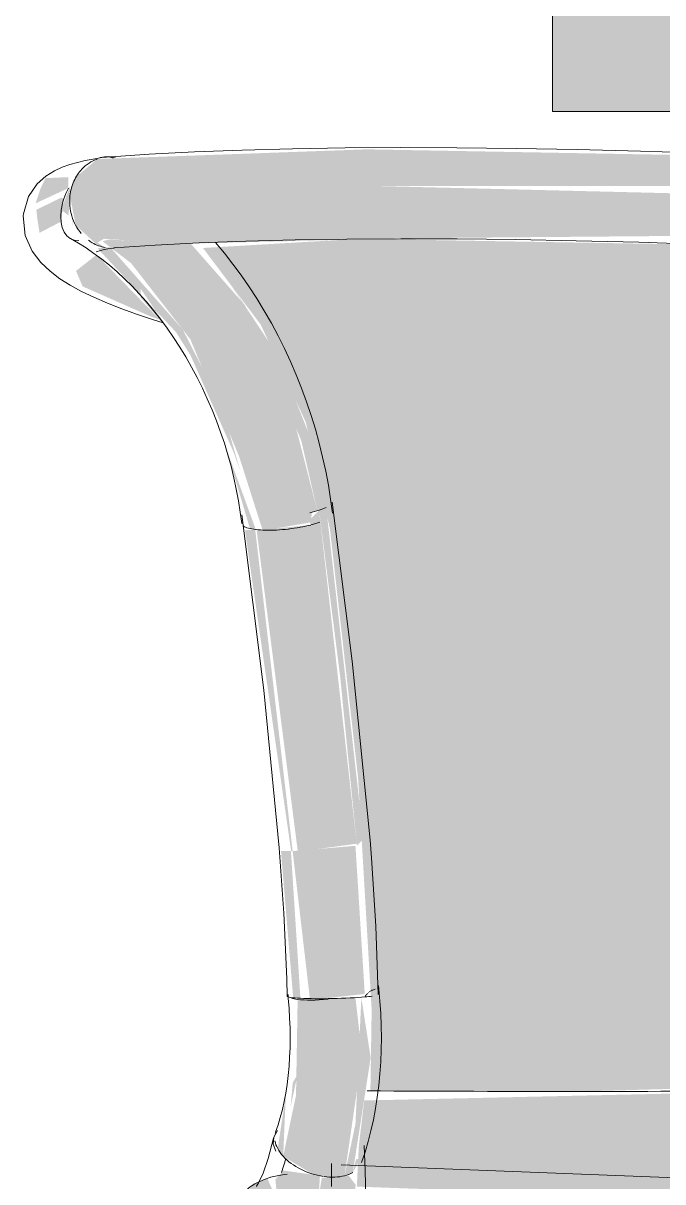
# Model space of a CAD drawing. Header units: inches. Extents: x -55396 to -733, y -290 to 853.
# Drawn here: x -26140.87 to -26133.85, y 17.01 to 29.72 of the extents above; entities that cross this region are included whole.
import ezdxf

# ---------------------------------------------------------------- set-up
doc = ezdxf.new("R2010")
doc.units = ezdxf.units.IN
doc.header["$MEASUREMENT"] = 0
doc.layers.add('I-FURN', color=30, linetype='Continuous', lineweight=9)

# ---------------------------------------------------------------- blocks, each defined once
blk = doc.blocks.new('Falcon 7700 Series Pedestal Base - 36_ Square Top x 30_ - Wheelchair Height-460525-Section 13')
at = {"layer": 'I-FURN'}
blk.add_hatch(color=256, dxfattribs=at).paths.add_polyline_path([(-26208.464, 28.75), (-26197.888, 28.75), (-26197.888, 30), (-26223.344, 30), (-26223.344, 28.75), (-26217.104, 28.75)], flags=0)
for p in [(-26223.344, 30), (-26197.888, 28.75)]:
    blk.add_line(p, (-26223.344, 28.75), dxfattribs=at)
blk = doc.blocks.new('HermanMiller_Collection_Air-Chair_SideChair_Arms - Arms-V2-Section 13')
at = {"layer": 'I-FURN'}
for points in [[(-26140.356, 27.825), (-26136.969, 27.931), (-26132.611, 27.933), (-26132.452, 28.228), (-26132.4, 28.249), (-26137.102, 28.334), (-26140.057, 28.228), (-26140.288, 28.032), (-26140.332, 27.933)], [(-26140.733, 27.741), (-26140.374, 27.909), (-26140.374, 28.029), (-26140.624, 28.018), (-26140.679, 27.904)], [(-26139.371, 26.466), (-26140.064, 27.178), (-26140.29, 27), (-26140.217, 26.83), (-26139.464, 26.498)], [(-26137.643, 24.369), (-26137.553, 24.405), (-26137.715, 25.162), (-26138.075, 26.071), (-26138.732, 27.067), (-26138.404, 26.56), (-26137.818, 25.137), (-26137.644, 24.375)], [(-26137.809, 20.635), (-26137.21, 20.716), (-26137.623, 24.375), (-26137.725, 24.268), (-26137.715, 24.212), (-26138.308, 24.155), (-26137.857, 20.636)], [(-26137.208, 20.696), (-26137.135, 20.766), (-26137.545, 24.405), (-26137.623, 24.375), (-26137.391, 22.542)], [(-26137.913, 20.637), (-26138.324, 24.163), (-26138.436, 24.155), (-26137.93, 20.638)], [(-26137.828, 19.02), (-26137.932, 20.638), (-26138.041, 20.637), (-26137.907, 19.025), (-26137.857, 19.022)], [(-26137.604, 19.015), (-26137.122, 19.068), (-26137.224, 20.693), (-26137.913, 20.635), (-26137.724, 19.016)], [(-26137.121, 19.034), (-26137.039, 19.122), (-26137.121, 19.051)], [(-26137.454, 17.058), (-26137.344, 17.073), (-26137.151, 18.393), (-26137.224, 19.026), (-26137.858, 19.009), (-26137.876, 17.955), (-26138.017, 17.287), (-26137.702, 17.095), (-26137.576, 17.065)], [(-26135.056, 16.876), (-26131.674, 16.946), (-26131.817, 17.058), (-26132.49, 18.003), (-26137.128, 17.899), (-26137.187, 17.4), (-26137.209, 16.954), (-26136.823, 16.94)]]:
    blk.add_hatch(color=256, dxfattribs=at).paths.add_polyline_path(points, flags=0)
h = blk.add_hatch(color=256, dxfattribs=at)
h.paths.add_polyline_path([(-26138.212, 24.155), (-26137.715, 24.242), (-26137.701, 24.353), (-26137.644, 24.375), (-26137.963, 25.618), (-26138.437, 26.625), (-26139.035, 27.304), (-26139.935, 27.344), (-26139.999, 27.325), (-26139.684, 27.084), (-26139.034, 26.248), (-26138.5, 24.964), (-26138.243, 24.157)], flags=0)
h.paths.add_polyline_path([(-26140.371, 27.609), (-26140.354, 27.933), (-26140.452, 27.671), (-26140.376, 27.612)], flags=0)
h = blk.add_hatch(color=256, dxfattribs=at)
h.paths.add_polyline_path([(-26139.973, 27.258), (-26140.053, 27.31), (-26139.984, 27.353), (-26139.175, 27.297), (-26136.675, 27.359), (-26132.654, 27.393), (-26132.607, 27.477), (-26132.636, 27.825), (-26136.969, 27.931), (-26140.356, 27.825), (-26140.293, 27.501), (-26140.053, 27.282), (-26139.975, 27.259)], flags=0)
h.paths.add_polyline_path([(-26140.357, 27.713), (-26140.356, 27.713), (-26140.336, 27.713)], flags=0)
h = blk.add_hatch(color=256, dxfattribs=at)
h.paths.add_polyline_path([(-26140.26, 27.408), (-26140.277, 27.466), (-26140.264, 27.411)], flags=0)
h.paths.add_polyline_path([(-26140.69, 27.418), (-26140.453, 27.542), (-26140.424, 27.79), (-26140.452, 27.804), (-26140.725, 27.671), (-26140.715, 27.579)], flags=0)
h.paths.add_polyline_path([(-26140.362, 27.486), (-26140.452, 27.557), (-26140.374, 27.496)], flags=0)
h.paths.add_polyline_path([(-26140.323, 27.495), (-26140.325, 27.579), (-26140.326, 27.501)], flags=0)
h = blk.add_hatch(color=256, dxfattribs=at)
h.paths.add_polyline_path([(-26134.736, 17.999), (-26132.441, 18.063), (-26132.741, 19.01), (-26132.74, 19.041), (-26133.135, 22.135), (-26133.615, 25.541), (-26133.439, 26.72), (-26133.287, 27.286), (-26137.185, 27.352), (-26138.897, 27.252), (-26138.263, 26.411), (-26137.768, 25.338), (-26137.504, 24.169), (-26137.196, 21.448), (-26137.046, 18.896), (-26137.06, 18.004), (-26135.025, 17.999)], flags=0)
h.paths.add_polyline_path([(-26133.601, 25.719), (-26133.55, 26.168), (-26133.6, 25.726)], flags=0)
h = blk.add_hatch(color=256, dxfattribs=at)
h.paths.add_polyline_path([(-26138.317, 24.162), (-26138.64, 25.048), (-26138.382, 24.174), (-26138.353, 24.169)], flags=0)
h.paths.add_polyline_path([(-26138.485, 24.798), (-26138.695, 25.525), (-26139.117, 26.355), (-26139.913, 27.259), (-26139.984, 27.257), (-26140.053, 27.247), (-26139.191, 26.326), (-26139.034, 26.075), (-26138.553, 24.993), (-26138.5, 24.84)], flags=0)
h.paths.add_polyline_path([(-26139.248, 26.322), (-26139.58, 26.803), (-26139.58, 26.707), (-26139.263, 26.339)], flags=0)
h = blk.add_hatch(color=256, dxfattribs=at)
h.paths.add_polyline_path([(-26137.344, 17.073), (-26137.253, 17.109), (-26137.057, 18.368), (-26137.159, 19.026), (-26137.224, 17.642), (-26137.29, 17.328)], flags=0)
h.paths.add_polyline_path([(-26137.253, 17.109), (-26137.17, 17.257), (-26137.217, 17.255)], flags=0)
h = blk.add_hatch(color=256, dxfattribs=at)
h.paths.add_polyline_path([(-26137.937, 17.822), (-26137.858, 18.188), (-26137.912, 18.094), (-26137.936, 17.826)], flags=0)
h.paths.add_polyline_path([(-26138.017, 17.287), (-26137.988, 17.955), (-26138.077, 17.371)], flags=0)
h = blk.add_hatch(color=256, dxfattribs=at)
h.paths.add_polyline_path([(-26138.065, 15.812), (-26138.475, 15.862), (-26138.559, 15.97), (-26138.382, 16.034), (-26138.112, 16.521), (-26138.194, 16.584), (-26138.08, 16.796), (-26138.19, 17.042), (-26138.342, 16.975), (-26138.608, 16.695), (-26138.699, 16.318), (-26138.467, 15.793), (-26138.194, 15.744), (-26138.112, 15.787)], flags=0)
h.paths.add_polyline_path([(-26137.934, 15.585), (-26137.716, 15.635), (-26137.297, 15.974), (-26137.309, 16.462), (-26137.521, 16.148), (-26137.716, 15.927), (-26137.752, 15.984), (-26137.762, 16.291), (-26137.952, 16.092), (-26137.899, 15.956), (-26138.08, 15.738), (-26138.065, 15.641), (-26137.84, 15.748), (-26137.961, 15.595)], flags=0)
h.paths.add_polyline_path([(-26137.878, 15.975), (-26137.743, 16.174), (-26137.77, 16.09), (-26137.812, 16.045)], flags=0)
h.paths.add_polyline_path([(-26137.378, 16.391), (-26137.315, 16.723), (-26137.47, 16.77), (-26137.478, 16.544), (-26137.461, 16.455), (-26137.407, 16.414)], flags=0)
h.paths.add_polyline_path([(-26138.308, 16.533), (-26138.221, 16.816), (-26138.197, 16.579), (-26138.287, 16.542)], flags=0)
h = blk.add_hatch(color=256, dxfattribs=at)
h.paths.add_polyline_path([(-26137.909, 15.6), (-26137.84, 15.748), (-26137.981, 15.606)], flags=0)
h.paths.add_polyline_path([(-26138.103, 15.622), (-26138.065, 15.812), (-26138.284, 15.697), (-26138.117, 15.628)], flags=0)
h.paths.add_polyline_path([(-26138.197, 16.579), (-26138.227, 16.879), (-26138.308, 16.533)], flags=0)
h.paths.add_polyline_path([(-26138.065, 15.812), (-26137.743, 16.174), (-26137.812, 16.238), (-26137.65, 16.508), (-26137.613, 17.074), (-26138.017, 17.131), (-26138.102, 17.033), (-26138.079, 16.777), (-26138.197, 16.579), (-26138.05, 16.48), (-26138.189, 16.38), (-26138.382, 16.034), (-26138.559, 15.97), (-26138.44, 15.816), (-26138.291, 15.831)], flags=0)
h.paths.add_polyline_path([(-26137.878, 15.975), (-26137.961, 16.108), (-26137.812, 16.238)], flags=0)
h = blk.add_hatch(color=256, dxfattribs=at)
h.paths.add_polyline_path([(-26137.77, 15.9), (-26137.581, 16.024), (-26137.378, 16.391), (-26137.229, 16.544), (-26137.247, 16.797), (-26137.221, 16.973), (-26137.297, 17.073), (-26137.368, 17.069), (-26137.594, 17.051), (-26137.754, 15.975)], flags=0)
h.paths.add_polyline_path([(-26137.378, 16.391), (-26137.532, 16.508), (-26137.406, 16.593), (-26137.478, 16.791), (-26137.375, 16.864), (-26137.296, 16.705)], flags=0)
for p, q in [((-26140.867, 27.627), (-26140.869, 27.605)), ((-26138.125, 17.42), (-26138.098, 17.342)), ((-26137.987, 17.26), (-26138.036, 17.109)), ((-26137.487, 17.208), (-26137.487, 16.957))]:
    blk.add_line(p, q, dxfattribs=at)
at = {"layer": 'I-FURN', "flags": 128}
for points in [[(-26139.955, 28.25), (-26139.486, 28.28), (-26138.989, 28.306), (-26138.465, 28.326), (-26137.914, 28.34), (-26137.337, 28.35), (-26136.735, 28.353), (-26136.11, 28.352), (-26135.461, 28.345), (-26134.79, 28.332), (-26134.097, 28.314), (-26133.385, 28.291), (-26132.654, 28.263), (-26132.378, 28.251)], [(-26140.867, 27.627), (-26140.811, 27.817), (-26140.717, 27.954), (-26140.619, 28.041), (-26140.527, 28.098), (-26140.442, 28.137), (-26140.359, 28.167), (-26140.275, 28.191), (-26140.19, 28.211), (-26140.1, 28.228), (-26140.006, 28.243), (-26139.979, 28.247)], [(-26140.869, 27.605), (-26140.847, 27.389), (-26140.772, 27.218), (-26140.677, 27.092), (-26140.575, 26.996), (-26140.467, 26.915), (-26140.352, 26.843), (-26140.228, 26.776), (-26140.093, 26.712), (-26139.946, 26.648), (-26139.787, 26.586), (-26139.615, 26.523), (-26139.43, 26.461), (-26139.345, 26.434)], [(-26140.35, 27.355), (-26140.264, 27.306), (-26140.179, 27.252), (-26140.093, 27.193), (-26140.008, 27.13), (-26139.923, 27.062), (-26139.839, 26.99), (-26139.757, 26.913), (-26139.675, 26.833), (-26139.595, 26.748), (-26139.516, 26.66), (-26139.439, 26.567), (-26139.364, 26.472), (-26139.291, 26.372), (-26139.22, 26.27), (-26139.151, 26.164), (-26139.085, 26.056), (-26139.022, 25.944), (-26138.961, 25.831), (-26138.903, 25.715), (-26138.849, 25.597), (-26138.797, 25.477), (-26138.749, 25.355), (-26138.704, 25.233), (-26138.662, 25.109), (-26138.624, 24.984), (-26138.589, 24.858), (-26138.558, 24.732), (-26138.531, 24.605), (-26138.507, 24.479), (-26138.487, 24.353), (-26138.471, 24.228)], [(-26139.875, 27.253), (-26139.421, 27.283), (-26138.937, 27.307), (-26138.425, 27.327), (-26137.884, 27.341), (-26137.317, 27.35), (-26136.725, 27.353), (-26136.107, 27.352), (-26135.466, 27.344), (-26134.802, 27.332), (-26134.116, 27.314), (-26133.41, 27.291), (-26132.685, 27.263), (-26132.428, 27.252)], [(-26140.067, 27.21), (-26140.057, 27.213), (-26140.032, 27.221), (-26139.992, 27.231), (-26139.941, 27.241), (-26139.878, 27.251), (-26139.85, 27.256)], [(-26138.758, 27.313), (-26138.662, 27.196), (-26138.568, 27.076), (-26138.477, 26.953), (-26138.389, 26.826), (-26138.305, 26.696), (-26138.224, 26.563), (-26138.146, 26.427), (-26138.072, 26.289), (-26138.002, 26.148), (-26137.936, 26.005), (-26137.873, 25.86), (-26137.815, 25.713), (-26137.76, 25.564), (-26137.71, 25.414), (-26137.664, 25.263), (-26137.621, 25.111), (-26137.584, 24.958), (-26137.55, 24.804), (-26137.521, 24.65), (-26137.497, 24.496), (-26137.477, 24.342)], [(-26137.063, 20.756), (-26137.259, 22.72), (-26137.481, 24.462)], [(-26138.472, 24.323), (-26138.23, 22.401), (-26138.06, 20.671)], [(-26136.974, 19.062), (-26137, 19.812), (-26137.047, 20.56), (-26137.063, 20.756)], [(-26138.06, 20.671), (-26138.009, 19.953), (-26137.978, 19.232), (-26137.974, 19.041)], [(-26137.157, 17.218), (-26137.119, 17.332), (-26137.084, 17.448), (-26137.054, 17.567), (-26137.027, 17.688), (-26137.004, 17.812), (-26136.984, 17.937), (-26136.968, 18.064), (-26136.956, 18.192), (-26136.947, 18.322), (-26136.942, 18.453), (-26136.94, 18.585), (-26136.942, 18.719), (-26136.947, 18.853), (-26136.956, 18.987), (-26136.968, 19.122), (-26136.972, 19.161)], [(-26138.1, 17.551), (-26138.073, 17.631), (-26138.049, 17.714), (-26138.026, 17.8), (-26138.007, 17.889), (-26137.989, 17.981), (-26137.974, 18.076), (-26137.962, 18.174), (-26137.952, 18.274), (-26137.946, 18.376), (-26137.941, 18.48), (-26137.94, 18.585), (-26137.941, 18.692), (-26137.946, 18.801), (-26137.953, 18.91), (-26137.963, 19.02), (-26137.966, 19.052)], [(-26138.08, 17.57), (-26138.119, 17.498), (-26138.125, 17.42)], [(-26138.122, 17.486), (-26138.182, 17.262), (-26138.238, 17.101), (-26138.286, 16.996), (-26138.309, 16.958), (-26138.31, 16.955)], [(-26137.381, 17.193), (-26131.258, 16.956), (-26125.126, 17.064), (-26121.317, 17.307)], [(-26137.129, 17.406), (-26137.116, 17.13), (-26137.11, 16.828), (-26137.129, 16.455), (-26137.236, 16.033), (-26137.24, 16.024)], [(-26138.155, 17.056), (-26138.082, 17.074), (-26138.025, 17.084), (-26137.972, 17.092)]]:
    blk.add_lwpolyline(points, dxfattribs=at)
at = {"layer": 'I-FURN'}
for centre, major_axis, ratio, start_param, end_param in [((-26140.109, 27.793), (0.241, 0.438), 0.575844, 0.052593, 0.576192), ((-26140.109, 27.793), (0.241, 0.438), 0.575844, 1.623389, 2.146988), ((-26140.109, 27.793), (0.241, 0.438), 0.575844, 2.146988, 3.455985), ((-26137.977, 24.392), (0.495, 0.07), 0.185134, 5.21887, 5.480669), ((-26137.977, 24.392), (0.495, 0.07), 0.185134, 5.480669, 5.742468), ((-26137.974, 24.285), (0.497, 0.057), 0.234229, 3.138866, 3.141593), ((-26137.974, 24.285), (0.497, 0.057), 0.234229, 3.400666, 3.924264), ((-26137.974, 24.285), (0.497, 0.057), 0.234229, 3.93217, 4.186064), ((-26137.974, 24.285), (0.497, 0.057), 0.234229, 4.197005, 4.447863), ((-26137.974, 24.285), (0.497, 0.057), 0.234229, 4.452168, 4.709663), ((-26137.974, 24.285), (0.497, 0.057), 0.234229, 4.713014, 4.971462), ((-26137.974, 24.285), (0.497, 0.057), 0.234229, 4.975221, 5.233261), ((-26137.974, 24.285), (0.497, 0.057), 0.234229, 5.239572, 5.495061), ((-26137.469, 19.106), (0.497, 0.055), 0.180952, 5.626605, 5.888404), ((-26137.474, 19.052), (0.5, 0.01), 0.069551, 2.877975, 3.139774), ((-26137.474, 19.052), (0.5, 0.01), 0.069551, 3.141593, 3.925172), ((-26137.469, 19.106), (0.497, 0.055), 0.180952, 3.008611, 3.27041), ((-26137.469, 19.106), (0.497, 0.055), 0.180952, 3.532209, 3.794009), ((-26137.469, 19.106), (0.497, 0.055), 0.180952, 3.794009, 4.579407), ((-26137.474, 19.052), (0.5, 0.01), 0.069551, 3.925172, 5.495969), ((-26137.474, 19.052), (0.5, 0.01), 0.069551, 5.495969, 5.757768), ((-26137.628, 17.385), (-0.471, 0.167), 0.596783, 0, 0.053822), ((-26137.628, 17.385), (-0.471, 0.167), 0.596783, 0.315622, 0.839221), ((-26137.628, 17.385), (-0.471, 0.167), 0.596783, 0.839221, 1.886418), ((-26137.952, 16.334), (-0.202, 0.722), 0.995009, 0, 1.3209), ((-26137.628, 17.385), (-0.471, 0.167), 0.596783, 1.903362, 2.410017), ((-26137.628, 17.385), (-0.471, 0.167), 0.596783, 2.410017, 2.671816)]:
    blk.add_ellipse(centre, major_axis=major_axis, ratio=ratio, start_param=start_param, end_param=end_param, dxfattribs=at)
for points, knots in [([(-26140.356, 27.825), (-26140.349, 27.881), (-26140.32, 27.989), (-26140.221, 28.139), (-26140.12, 28.206), (-26140.057, 28.228)], [-1, -1, -1, -1, -0.7857143, -0.5714286, -0.2857143, -0.2857143, -0.2857143, -0.2857143]), ([(-26139.979, 28.247), (-26139.973, 28.248), (-26139.933, 28.252), (-26139.893, 28.251), (-26139.86, 28.245)], [-0.1714327, -0.1714327, -0.1714327, -0.1714327, -0.1428571, 0, 0, 0, 0]), ([(-26139.97, 27.257), (-26140.019, 27.266), (-26140.084, 27.289), (-26140.14, 27.328), (-26140.154, 27.339)], [-0.9989319, -0.9989319, -0.9989319, -0.9989319, -0.7857143, -0.7142857, -0.7142857, -0.7142857, -0.7142857]), ([(-26137.096, 18.004), (-26136.319, 18), (-26134.781, 17.997), (-26133.197, 18.001), (-26132.417, 18.003)], [-0.9268801, -0.9268801, -0.9268801, -0.9268801, -0.5, -0.0910372, -0.0910372, -0.0910372, -0.0910372])]:
    blk.add_open_spline(points, degree=3, knots=knots, dxfattribs=at)
blk.add_open_spline([(-26140.232, 27.411), (-26140.279, 27.466), (-26140.35, 27.598), (-26140.364, 27.751), (-26140.356, 27.825)], degree=3, dxfattribs=at)

msp = doc.modelspace()

# ---------------------------------------------------------------- block references
at = {"layer": 'I-FURN'}
for name, p in [('Falcon 7700 Series Pedestal Base - 36_ Square Top x 30_ - Wheelchair Height-460525-Section 13', (88.283, 0)), ('HermanMiller_Collection_Air-Chair_SideChair_Arms - Arms-V2-Section 13', (0, 0))]:
    msp.add_blockref(name, p, dxfattribs=at)

doc.saveas('drawing.dxf')
